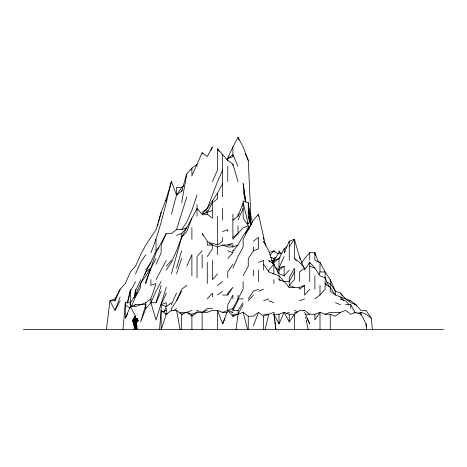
<?xml version="1.0" encoding="UTF-8"?>
<svg xmlns="http://www.w3.org/2000/svg" width="467" height="467" viewBox="0 0 467 467"><rect width="100%" height="100%" fill="white"/><g stroke="black" fill="none" stroke-linecap="round" stroke-linejoin="round"><path stroke-width="0.7" d="M136.382 318.465L135.628 318.547L135.669 318.109L136.942 318.757L136.691 321.652L135.056 322.102L133.918 321.605L133.895 319.825L132.826 320.327L133.801 319.551L134.047 319.755M135.173 326.684L135.267 323.917L134.724 323.339L135.267 323.917L134.823 324.594L135.319 328.733L134.899 329.328M136.306 328.552L136.025 323.841L134.14 323.362L134.169 324.261M136.533 321.156L136.557 319.749L136.738 321.173M137.794 321.22L138.162 320.222L136.749 322.067L135.056 322.102L134.951 318.774L133.416 319.107M135.074 321.524L135.313 317.77L134.73 317.916L134.601 318.704L133.889 318.482L133.095 319.621M135.494 318.021L135.477 318.716L135.494 318.021L134.91 318.167L133.79 319.253M133.054 320.525L133.801 319.551L134.076 320.181C133.819 319.23 132.786 320.613 133.194 321.15L134.63 322.516L136.743 322.224L136.212 322.137L136.16 322.534L137.701 321.261L136.638 321.827L137.193 321.751M135.109 327.992L135.395 328.692C136.3 330.286 132.418 329.486 134.747 329.118L134.543 327.723M135.436 317.151L135.126 316.305L134.368 316.895C134.765 317.91 135.774 316.725 135.214 317.449C135.43 319.008 135.57 316.433 135.494 317.566M135.342 317.379C134.508 317.327 135.459 318.763 135.214 317.449M137.117 328.575L137.088 329.048L136.469 327.875C136.031 329.124 138.139 329.795 136.539 329.609L136.767 329.223M134.584 321.494L134.951 318.774L135.062 320.269M133.918 321.605L133.918 320.391M122.973 329.649L125.29 302.727L130.41 302.727L137.111 292.669M159.504 329.649L161.156 310.415L166.281 314.262L167.56 313.783M134.788 316.556L135.506 316.801L134.788 316.556L134.368 316.895L134.42 317.694M134.829 317.712L135.342 317.723L134.694 317.192M135.01 329.597L135.121 328.324L134.607 328.774L135.36 329.031L135.272 329.585M136.457 323.835L136.749 326.398M134.589 318.535L134.94 317.864M135.232 324.361L135.051 324.08L135.115 324.979L135.156 324.08L134.14 323.362L135.879 323.135L135.021 323.257L133.223 322.218L133.299 321.343M106.423 329.649L109.914 300.801L115.04 298.88L120.165 289.266L125.29 283.498L130.41 271.957L135.535 266.19L140.66 254.655L145.786 245.035L156.031 229.653L161.156 212.345L166.281 198.889L171.401 181.581L176.526 195.043L171.401 214.271M236.063 329.649L238.012 314.262L238.012 310.415L243.138 302.727M134.14 323.362L134.77 323.684L135.979 323.362L134.992 323.45L134.204 322.855L135.021 323.257L136.469 322.866L135.932 322.697L136.434 322.288L135.121 322.93L136.749 322.067L137.742 320.245L136.802 321.81L137.578 321.098M134.105 297.853L135.535 289.266M165.902 200.997L166.281 198.889M181.651 202.731L186.777 173.887L191.896 168.12L197.021 164.273L197.021 166.41M134.671 320.368L134.969 318.803L134.624 317.963L135.045 318.517L135.313 317.77M130.007 304.852L130.41 302.727M137.024 329.002L137.018 329.609L136.557 329.614L136.288 328.389M133.655 318.593L134.006 318.482L132.61 320.35L133.317 322.248L134.058 322.119L133.854 321.162M134.233 329.317L133.889 329.585M127.462 302.552L130.41 289.266M134.916 325.289L134.975 326.1L134.63 325.75M136.568 329.107L136.557 329.614L136.539 326.328L135.512 323.847M127.509 303.176L130.41 291.186L135.535 281.572M171.401 181.581C165.464 205.521 160.181 229.799 150.905 252.729M265.034 329.649L268.758 314.262L263.633 314.262M134.508 318.354L134.368 318.926L133.889 318.482L134.91 318.167M134.262 324.372L133.72 322.609L134.058 322.119L133.352 321.956L133.031 320.169L133.953 319.41M135.126 317.595L134.992 317.169M157.496 226.081L158.044 224.02M158.412 222.648L161.156 212.345M171.401 273.884L181.651 237.347L197.021 208.504L202.147 214.271L207.272 214.271L212.397 218.118L212.397 200.81M183.928 185.638L181.651 187.349L176.526 187.349L176.526 195.043L181.651 191.196L186.777 173.887M156.031 258.496L150.905 268.111L145.786 281.572L145.786 283.498L156.031 252.729L166.281 233.5L171.401 233.5L176.526 229.653L186.777 196.963M125.29 302.727L125.29 318.109L130.41 306.574L135.535 304.647L145.786 304.647L140.66 321.956L145.786 308.494L150.905 302.727L156.031 302.727L161.156 285.419M166.281 287.345L156.031 320.035L150.905 302.727L150.905 298.88L156.031 283.498L150.905 285.419L150.905 279.651M176.526 268.111L181.651 250.808M134.397 317.408L134.531 317.683M136.504 325.295L136.668 324.086M144.893 274.637L145.786 271.957L150.905 262.343L156.031 250.808L158.827 247.662M191.452 169.457L191.896 168.12L191.896 175.814L202.147 152.738L207.272 156.585L212.397 146.965L211.113 150.333M197.021 195.043L191.896 210.424L186.777 221.965L181.651 229.653L176.526 229.653M176.526 273.884L181.651 258.496M120.165 289.266L115.04 300.801L109.914 300.801L115.04 310.415L120.165 296.959M191.896 218.118L186.777 231.579L181.651 237.347L176.526 250.808L171.401 262.343L166.281 270.037M234.171 219.56L232.893 220.039L238.012 216.192L243.138 202.731L248.263 223.886L247.58 222.601M179.731 313.059L181.651 312.341L186.777 312.341L191.896 314.262L197.021 312.341L207.272 312.341L212.397 310.415L217.517 310.415L222.642 323.876L227.768 310.415L227.768 304.647L232.893 295.033L232.893 298.88M253.388 325.803L258.508 312.341L263.633 316.188L263.633 329.649M134.607 328.774L134.782 328.354M134.689 318.85L135.453 318.033L135.045 318.08M135.535 273.884L140.66 262.343L145.786 254.655M140.66 279.651L135.535 291.186L135.535 295.033L134.508 296.959M135.535 295.033L145.786 271.957L150.905 268.111L140.66 283.498L140.66 287.345L135.535 296.959L131.268 306.574M166.281 233.5L161.156 245.035L161.156 252.729L156.031 264.269M150.905 302.727L156.031 291.186L161.156 281.572M156.031 302.727L161.156 291.186M212.397 181.581L217.517 170.041L217.517 148.891L227.768 160.426L232.893 164.273L238.012 181.581M166.281 293.113L161.156 304.647L161.156 329.649L166.281 314.262L166.281 308.494M222.642 170.041L217.517 181.581L207.272 208.504L202.147 214.271L212.397 210.424M226.98 159.691L232.893 146.965L238.012 137.351L243.138 146.965L248.263 160.426L250.907 217.044M164.005 311.699L166.281 306.574L166.281 302.727L161.156 304.647L166.281 306.574L171.401 302.727M186.777 266.19L191.896 254.655L191.896 275.804M171.401 304.647L176.526 293.113M171.401 311.057L171.401 308.494L176.526 300.801L181.651 289.266L186.777 285.419M238.012 220.039L243.138 208.504M232.893 268.111L238.012 256.576L243.138 246.961L243.138 239.267L253.388 220.039L258.508 214.271L265.682 245.805M257.942 215.55L258.508 214.271L258.508 216.408M222.642 323.876L224.919 318.751M300.188 259.395L294.379 239.267L289.254 241.194L284.129 252.729L285.314 250.954M284.129 256.576L279.003 268.111L284.129 266.19L284.129 275.804L279.003 273.884L277.036 270.924M294.379 329.649L294.379 314.262L289.254 321.956L284.129 312.341L279.003 314.262L273.884 314.262L279.003 323.876L284.129 312.341L289.254 314.262L294.379 314.262L299.505 310.415L304.624 310.415L309.749 314.262M318.856 274.52L320 271.957L320 262.343L314.875 260.423L314.875 252.729L309.749 252.729L304.624 258.496L301.472 263.23M135.068 329.031L134.128 329.591M115.04 310.415L120.165 300.801M125.29 318.109L127.678 313.62M156.031 279.651L166.281 260.423M205.906 212.987L207.272 210.424M202.147 212.345L207.272 208.504L217.517 193.116L222.642 183.502M176.526 300.801L181.651 291.186M227.768 258.496L232.893 252.729L232.893 250.808C240.114 244.702 241.597 234.37 249.401 228.801M245.187 233.5L248.263 227.733L250.54 226.022M243.138 275.804L248.263 266.19L248.263 258.496L253.388 250.808L253.388 246.961M238.012 310.415L232.893 310.415L232.893 308.494L243.138 289.266L243.138 281.572M232.893 310.415L238.012 300.801L238.012 295.033M243.138 304.647L238.012 314.262L232.893 314.262L232.893 316.188L234.171 316.188M270.154 261.993L268.758 260.423L273.884 264.269L279.003 273.884L279.003 258.496L284.129 248.882L286.977 246.745M294.379 271.957L289.254 281.572L284.129 281.572L279.003 279.651L279.003 275.804L268.758 271.957L263.633 264.269M137.298 321.354L136.382 322.142L136.691 321.652L135.518 321.716M133.031 320.169C131.764 320.199 133.223 323.024 133.836 322.137L133.317 322.248M135.202 323.561L134.77 323.684L135.156 324.08M133.936 329.363L134.514 329.112L134.782 328.301L134.245 327.145M176.526 195.043L181.651 187.349M181.651 191.196L182.439 190.011M145.786 270.037L150.905 262.343M207.272 256.576L212.397 248.882L212.397 245.035L207.272 241.194L202.147 233.5L203.174 235.421M232.893 264.269L227.768 271.957L227.768 277.725M227.768 295.033L232.893 287.345L227.768 293.113L227.768 295.033L222.642 295.033M248.263 298.88L253.388 291.186L258.508 289.266M271.321 260.423L273.884 260.423L279.003 252.729L281.566 253.692M289.254 246.961L294.379 239.267L294.379 258.496L296.241 260.598M329.107 286.703L325.12 277.725L320 275.804L314.875 268.111L309.749 262.343L304.624 270.037L304.624 268.111L299.505 262.343L294.379 258.496M134.28 320.811L134.549 321.203L133.679 319.86M133.72 322.609C133.369 321.979 133.971 323.322 133.825 321.979L133.264 321.868M176.526 235.421L181.651 233.5L186.777 227.733L181.651 229.653M166.281 266.19L171.401 260.423M202.147 250.808L197.021 256.576L197.021 277.725M217.517 273.884L212.397 279.651L212.397 260.423M207.272 298.88L212.397 293.113L212.397 296.959M270.154 255L273.884 250.808L277.865 253.797M273.884 264.269L268.758 270.037L268.758 271.957M248.263 300.801L253.388 295.033M284.129 275.804L289.254 270.037M289.254 285.419L294.379 279.651L294.379 268.111L289.254 277.725L289.254 285.419L294.379 287.345M309.749 289.266L304.624 295.033L304.624 285.419L299.505 287.345L289.254 287.345L288.116 286.487M314.875 298.88L320 295.033L325.12 289.266L325.12 271.957L320 262.343M137.742 320.245L137.339 320.671L137.777 320.134M134.922 317.764L134.957 317.478M134.776 321.839L134.058 321.407L133.895 319.825L134.659 321.961L134.192 321.156M134.981 317.081L135.126 316.305M136.942 318.757L136.621 320.631L136.954 319.778L135.483 320.963L136.954 319.778L136.866 318.535L137.496 319.352L136.866 318.535M134.554 329.083L135.208 328.914M135.856 319.031L136.924 318.722L138.144 320.49M227.768 160.671L227.768 158.506L232.893 154.659L238.012 166.199M134.397 305.506L135.535 304.647M209.193 243.114L212.397 243.114L217.517 245.035L222.642 241.194L222.642 237.347M130.41 291.186L130.41 306.574L135.535 306.574L145.786 302.727L150.905 298.88M232.893 237.347L238.012 233.5L238.012 225.806M253.388 241.194L258.508 237.347L258.508 248.882L253.388 250.808M173.683 310.631L176.526 308.494M217.517 285.419L222.642 281.572M217.517 295.033L222.642 291.186M272.6 273.884L273.884 273.884L273.884 258.496L275.588 257.218M271.963 261.625L273.884 262.343L280.147 257.644M277.725 269.552L279.003 270.037L284.129 266.19M304.624 268.111L299.505 271.957L299.505 281.572M258.508 312.341L253.388 316.188L248.263 316.188L243.138 312.341L232.893 316.188L227.768 310.415L232.893 312.341L231.609 312.341M304.624 285.419L299.505 289.266L299.505 287.345M366.659 329.649L366.11 323.876L360.991 314.262L355.866 312.341L350.74 314.262L345.615 310.415L340.496 312.341L335.37 316.188L330.245 314.262L325.12 314.262L320 312.341L314.875 314.262L305.266 314.262M359.853 313.194L360.991 312.341L366.11 314.262L371.236 318.109L372.421 329.649M133.679 322.393L134.216 322.662L133.965 321.891M134.747 329.118L135.395 328.692L135.121 328.324M136.049 319.656L136.504 319.475L137.275 320.304L136.72 319.901L135.506 320.315L135.926 320.549L135.132 320.531M133.796 322.697L133.836 322.137L134.303 325.254M136.084 321.851L136.691 321.652M134.77 329.597L134.181 329.574L135.377 329.334L134.613 329.574M134.338 321.816L135.056 322.102L134.023 321.605M136.09 320.047L136.72 319.901M227.768 158.506L232.893 156.585L232.893 146.965M239.297 213.793L238.012 214.271L238.012 216.192M222.642 231.579L227.768 229.653L227.768 231.579M250.826 222.922L248.263 202.731L243.138 200.81L243.138 218.118L248.263 225.806L243.138 227.733L232.893 239.267L232.893 214.271M211.113 244.556L217.517 246.961L222.642 245.035L232.893 245.035L232.893 246.961L227.768 246.961L222.642 245.035M227.768 245.035L232.893 243.114M232.893 246.961L238.012 245.035M232.893 250.808L234.171 250.324M269.401 252.489L273.884 250.808L274.292 252.192M258.508 262.343L263.633 260.423L263.633 270.037M273.884 260.423L279.003 258.496M162.434 311.863L166.281 310.415M191.896 310.415L181.651 314.262L176.526 310.415L171.401 310.415L166.281 314.262L164.997 313.783M207.272 310.415L202.147 312.341L197.021 310.415L197.021 312.341L191.896 316.188L186.777 312.341M258.508 291.186L263.633 289.266M217.517 329.649L217.517 310.415L222.642 312.341L232.893 308.494M263.633 300.801L268.758 298.88M299.505 300.801L304.624 298.88M263.633 316.188L273.884 312.341L275.979 329.649M286.049 313.544L289.254 312.341M303.346 310.899L304.624 310.415M325.12 314.262L330.245 312.341L340.496 312.341M357.786 313.544L360.991 312.341L360.991 314.904M134.338 316.626L134.823 316.568L134.858 316.994M135.232 324.647L134.537 324.191M135.628 318.547L136.434 318.342M134.63 322.516L136.498 321.973M212.397 245.035L207.272 245.035L207.272 241.194M320 271.957L325.12 271.957L330.245 279.651L335.37 291.186L335.37 295.033L350.74 300.801L355.866 304.647L360.991 310.415L366.11 310.415L371.236 318.109M238.012 298.88L243.138 298.88M349.462 300.801L350.74 300.801M345.615 304.647L350.74 304.647L355.183 312.983M354.581 304.647L355.866 304.647L356.432 305.932M212.397 308.494L207.272 308.494L202.147 312.341L202.147 329.649M222.642 312.341L227.125 312.341M294.379 312.341L296.942 312.341M182.93 314.262L181.651 314.262L181.651 329.649M23.35 329.649L443.65 329.649M135.062 323.578L136.025 323.841M133.223 320.444L132.826 320.327L132.786 320.905L133.223 322.218M134.963 316.836L135.267 316.947M309.749 266.19L314.875 268.111M270.679 257.294L273.884 258.496M326.404 282.056L330.245 283.498L335.37 291.186L340.496 293.113L345.615 298.88L350.74 302.727L355.866 304.647M227.768 250.808L232.893 252.729M335.37 302.727L340.496 304.647M268.758 300.801L273.884 302.727M294.379 310.415L297.578 311.617M134.858 325.038L135.185 325.178M136.3 322.674L136.633 322.919L136.311 321.891M341.634 299.732L340.496 298.88L345.615 300.801L348.878 304.472M272.173 261.065L273.884 262.343M275.022 267.042L279.003 270.037M279.003 279.651L280.147 280.504M125.29 304.647L129.844 308.068M135.045 318.517L134.28 318.43M134.782 328.301L135.319 328.733L135.138 327.349M135.815 325.003L136.954 326.363L136.971 327.425M135.453 317.373L135.541 317.204M133.825 321.979L135.021 323.257L136.241 322.668L136.212 322.137M136.241 328.073L136.586 328.429M136.288 322.341L136.633 322.919M340.496 296.959L343.753 300.625M326.521 285.068L325.12 283.498L330.245 287.345L335.37 295.033L330.245 291.186L330.245 283.498M279.003 275.804L289.254 287.345M136.294 324.944L136.872 326.001M136.738 319.942L137.339 320.671L136.504 319.475M133.585 322.37L133.825 322.709M340.496 293.113L342.463 296.072M217.517 148.891L219.093 151.255M280.976 253.762L279.003 250.808L279.003 253.604M202.147 152.738L202.935 153.917M136.924 318.722L137.298 319.335M137.088 329.264L137.304 329.62L136.761 329.019M307.017 318.751L309.749 323.876L304.624 312.341M130.41 306.574L135.535 316.188M135.903 324.086L136.954 326.363M133.183 320.251L133.323 320.543M134.782 327.583L135.319 328.733L135.091 325.82M135.284 318.307L135.477 318.716M135.944 324.688L135.366 323.438L135.313 323.777M238.012 137.351L239.151 139.919M245.414 154.017L248.263 160.426M247.691 222.601L248.263 223.886M134.73 317.916L134.397 316.708M136.101 323.584L136.761 325.511M134.368 316.895L134.677 317.642M135.173 316.597L135.302 316.918M318.459 262.15L314.875 252.729L315.371 255.542M299.505 256.576L303.603 267.346M134.321 324.466L133.836 322.557M273.213 264.182L268.758 250.808L263.633 241.194L264.246 243.266M248.263 202.731L248.263 216.192L250.925 225.193M133.906 324.232L134.484 327.694L135.319 328.733L135.033 327.344M248.631 207.955L252.472 222.374M248.263 216.192L250.639 225.123M243.138 312.341L247.749 329.649M136.72 321.022L136.557 319.749M330.245 279.651L330.928 282.471M243.138 191.196L245.7 201.773M134.595 324.939L134.718 325.481M134.274 326.748L134.484 327.694L133.936 324.886M134.058 319.901L134.268 320.893M305.616 317.186L305.903 318.57M306.189 319.953L308.173 329.649M251.363 224.796L248.263 208.504L249.757 218.597M176.526 310.415L180.186 329.649M134.49 328.768L134.292 327.309M136.329 325.172L136.452 325.943M245.753 202.129L243.138 183.502L245.607 202.018M273.884 314.262L274.147 316.363M274.327 317.758L274.678 320.555M274.859 321.956L275.121 324.051M275.302 325.452L275.834 329.649M136.265 325.522L136.411 327.209M134.852 319.235L134.922 320.023M366.11 323.876L366.11 326.445M350.74 304.647L350.74 308.494M330.245 314.262L330.245 329.649M320 285.419L320 295.033M320 329.649L320 312.341L314.875 320.035L314.875 314.262M314.875 275.804L314.875 289.266M309.749 252.729L309.749 260.423M309.749 262.343L309.749 281.572M289.254 241.194L289.254 260.423M289.254 314.262L289.254 321.956M284.129 248.882L284.129 250.324M279.003 314.262L279.003 323.876M273.884 279.651L273.884 283.498M263.633 237.347L263.633 239.507M258.508 270.037L258.508 281.572M253.388 270.037L253.388 275.804M248.263 225.806L248.263 229.653M248.263 316.188L248.263 329.649M232.893 164.273L232.893 165.557M227.768 166.199L227.768 181.581M222.642 154.659L222.642 196.963M222.642 208.504L222.642 220.039M217.517 193.116L217.517 198.889L212.397 202.731L207.272 212.345L207.272 214.271M217.517 216.192L217.517 245.035M217.517 246.961L217.517 254.655M207.272 262.343L207.272 283.498M202.147 254.655L202.147 268.111M197.021 204.657L197.021 216.192M191.896 227.733L191.896 239.267M191.896 314.262L191.896 329.649M181.651 233.5L181.651 237.75M156.031 239.267L156.031 250.808M145.786 302.727L145.786 308.494M115.04 298.88L115.04 300.801M136.749 319.165L136.638 320.712L136.749 319.165"/></g></svg>
